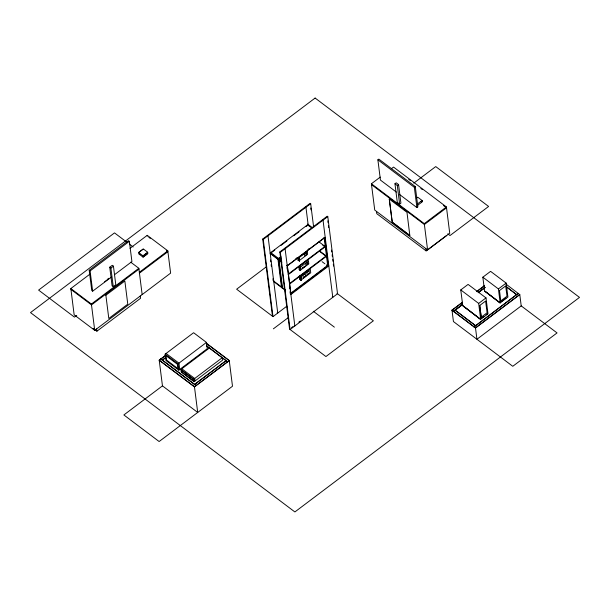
<?xml version="1.0" encoding="UTF-8"?>
<svg xmlns="http://www.w3.org/2000/svg" width="610" height="610" viewBox="0 0 610 610"><rect width="100%" height="100%" fill="white"/><g stroke="black" fill="none" stroke-linecap="round" stroke-linejoin="round"><path stroke-width="0.91" d="M111.531 276.955L92.651 291.183L91.767 290.52L89.212 270.253L128.474 240.66L129.358 241.324L131.92 261.591L114.55 274.675M92.651 291.183L90.089 270.924L129.358 241.324M130.014 248.316L147.239 235.33L167.803 250.832L170.617 273.127L94.718 330.346L74.153 314.836L70.836 288.538L89.655 274.347M109.739 267.21L112.27 265.297L113.445 266.189L115.793 284.771L113.262 286.677L112.087 285.785L109.739 267.21L110.913 268.095L113.262 286.677M110.913 268.095L113.445 266.189M138.569 252.517L143.312 248.941L147.681 252.235L147.849 253.592L143.106 257.168L138.737 253.874L138.569 252.517L142.938 255.811L143.106 257.168M138.767 252.479L143.098 249.162M108.016 278.739L108.588 278.305M104.653 281.774L108.717 278.709M142.938 255.811L147.681 252.235M143.449 255.956C151.364 249.17 145.317 256.688 143.48 255.979M94.718 330.346L91.393 304.039L138.836 268.286L130.753 262.193M76.723 315.408L74.443 317.124L38.605 290.101L114.505 232.89L127.2 242.46M138.943 269.14L91.5 304.901L70.943 289.399M105.82 295.27L124.852 281.012L127.78 304.169L108.801 318.473L105.881 295.316M139.339 272.289L167.803 250.832M139.446 273.143L167.91 251.694L166.5 250.626M93.147 328.363L96.906 331.2L140.544 298.305L140.254 296.018M272.472 316.232L262.719 239.051L310.154 203.29L310.681 203.694L313.654 227.225M286.852 306.19L272.998 316.636L263.245 239.448L310.681 203.694M396.393 192.104L380.434 180.08L377.88 159.812L378.825 159.096L415.296 186.599L417.858 206.859L416.912 207.575L399.436 194.399M308.103 224.419L270.161 253.028L281.789 261.797M270.985 252.967L274.774 250.108M280.852 245.533L286.921 240.95M293.753 235.803L299.068 231.8M305.892 226.653L307.409 225.509M279.815 251.945L327.25 216.184L327.784 216.581L337.528 293.768L290.093 329.522L280.341 252.342L279.815 251.945L289.567 329.125L325.931 356.545L373.366 320.791L337.002 293.364M280.341 252.342L327.784 216.581M391.33 168.749L393.541 167.087L446.421 206.95L449.738 233.256L427.602 249.94L374.731 210.069L371.406 183.77L380.259 177.098M265.998 267.073L236.634 289.209L272.998 316.636M280.951 256.581L277.916 258.876L281.523 287.462L282.094 287.028M280.722 257.557L278.442 259.273L282.056 287.859M281.248 257.954L278.968 259.669L282.582 288.255M165.135 354.181L193.599 332.724L206.462 342.431L207.255 348.714L178.791 370.171L165.928 360.472L165.135 354.181L177.998 363.88L178.791 370.171M159.21 360.144L194.46 386.725L197.709 412.451L162.458 385.871L159.21 360.144L165.31 355.546M165.325 355.721L159.233 360.319L194.483 386.9L229.268 360.67L206.767 343.704M394.952 183.762L396.218 182.809L398.566 184.578L400.915 203.16L399.649 204.114L397.301 202.345L394.952 183.762L397.301 185.531L399.649 204.114M286.723 265.518L287.295 265.091L290.909 293.677M295.835 258.655L297.352 257.512M307.974 249.498L309.499 248.354M286.791 266.036L324.741 237.427M165.272 357.788L162.283 360.236L165.295 357.963M287.257 265.914L325.206 237.313M304.542 254.187L306.403 252.784L304.542 254.187L304.756 255.857L306.609 254.462L306.373 252.761M298.031 260.18L299.479 260.889L298.031 260.18L297.733 257.786M397.301 185.531L398.566 184.578M274.34 281.179L273.768 281.614L285.404 290.383M288.172 274.142L324.985 246.394L319.015 241.888M298.831 266.517L300.28 267.226L300.433 270.611L299.236 269.712L298.831 266.517L300.029 267.416L300.433 270.611M288.24 274.652L325.046 246.905L324.985 246.394M389.287 199.058L392.276 222.17L409.836 235.506L392.207 222.215L389.287 199.058L406.969 212.303L409.836 235.506M300.532 267.035L308.462 261.057L307.265 260.157L299.342 266.135L300.532 267.035L300.882 269.826L308.812 263.856L308.462 261.057M413.801 183.122L435.738 166.583L488.61 206.454L450.028 235.536L447.763 233.828M299.236 269.712L300.684 270.421M307.814 263.993L305.93 265.373L305.717 263.695L307.6 262.315L307.783 263.97M177.35 364.246L166.027 355.706L166.583 360.106L177.937 368.623L177.38 364.223M177.998 363.88L206.462 342.431M416.912 207.575L414.35 187.316L415.296 186.599M289.376 283.665L326.19 255.918L319.472 250.855M289.437 284.184L326.251 256.436L326.19 255.918M300.905 276.338L301.149 280.447L300.905 276.338L299.708 275.438M301.157 276.147L310.292 269.262L310.734 272.777L301.599 279.662L301.157 276.147L299.96 275.247M306.769 272.639L309.14 270.901L309.407 273.013L307.066 274.774L306.799 272.662M301.149 280.447L299.952 279.548L300.006 277.786M194.071 381.692L193.759 379.199L222.215 357.75L222.528 360.236L194.071 381.692L181.2 371.986L180.888 369.5L209.352 348.043M305.549 275.918L303.185 277.657L302.918 275.545L305.252 273.783L305.518 275.895M162.458 385.871L123.876 414.952L159.126 441.533L232.494 386.229L229.246 360.502L206.744 343.537M416.333 198.158L417.675 197.144L422.082 200.469L422.25 201.826L417.545 205.372M291.031 293.021L328.218 264.984M290.337 294.104L328.287 265.495L328.813 265.899L290.863 294.5M421.914 200.431L422.097 201.544M417.377 204.014L422.082 200.469M193.027 378.993L181.711 370.453L181.925 372.199L193.248 380.731L193.065 378.97M194.575 384.452L226.196 360.586L194.567 384.422M194.46 386.725L229.246 360.502M273.379 328.836L288.438 317.49M427.602 249.94L424.278 223.641L446.421 206.95M446.528 207.812L424.392 224.495L371.513 184.632M291.595 327.593L292.952 326.571M298.862 322.118L300.379 320.974M376.492 211.403L376.782 213.683L426.131 250.901L446.367 235.643M460.763 289.925L478.667 303.422L480.68 319.35L462.776 305.846L460.763 289.925L468.091 284.405L485.995 297.901L488.008 313.822L480.543 319.327L463.28 306.006L480.543 319.327M482.838 277.192L498.408 288.934L500.169 302.895L484.607 291.153L482.838 277.192L490.585 271.351L506.155 283.093L507.924 297.055L500.086 302.903L485.072 291.275L500.086 302.903M521.214 305.9L476.936 339.274L475.495 327.844L519.766 294.47L521.214 305.9L557.052 332.923L512.774 366.297L453.436 321.554L451.995 310.124L462.502 302.202M476.761 291.458L484.264 285.8M462.517 302.377L452.018 310.292L475.518 328.012L519.789 294.638L505.812 283.947M476.776 291.626L484.287 285.968M462.464 304.443L453.482 311.397L462.54 304.573M484.98 287.47L478.225 292.564L484.95 287.531M455.045 310.04L475.625 325.717L455.068 310.208L462.525 304.428M478.24 292.739L485.003 287.645M478.667 303.422L485.995 297.901M498.408 288.934L506.155 283.093M479.727 305.457L485.613 301.065L487.093 312.77L481.237 317.192L479.727 305.457L481.206 317.169M499.468 290.581L505.69 285.93L506.994 296.231L500.795 300.898L499.498 290.604M500.047 302.56L505.995 298.077M481.199 318.458L484.012 316.338M486.124 314.745L487.573 314.028M408.761 179.332L410.271 180.469M420.847 188.444L422.356 189.588M443.508 205.532L445.018 206.668M377.88 159.812L414.35 187.316M420.946 201.506L421.464 201.819M371.406 183.77L424.278 223.641M505.705 286.242L516.739 294.721L505.705 286.273M451.995 310.124L475.495 327.844M305.412 206.866L305.938 207.27L308.202 225.151M322.507 219.76L323.033 220.157L332.785 297.344L332.259 296.94M307.577 224.023L312.335 227.606M308.172 224.938L309.583 225.997M307.539 224.846L311.771 228.041M322.812 245.22L325.046 246.905M320.281 251.93L325.504 255.872M322.08 261.675L324.894 263.802M326.304 264.862L327.715 265.929L324.108 237.343M267.462 235.475L267.988 235.872L277.741 313.06L277.214 312.656M284.557 248.369L285.091 248.766L294.836 325.946L294.31 325.549M262.719 239.051L263.245 239.448M306.548 275.43L303.231 278.023M270.726 252.593L278.48 258.442M279.54 259.242L281.652 260.836M270.222 253.539L277.977 259.387M279.037 260.188L281.858 262.315M273.707 281.096L281.462 286.944M282.514 287.745L285.335 289.872M313.288 311.245L334.379 327.151M148.817 237.29L150.281 238.403M146.507 253.302L147.04 253.707L146.469 254.134M129.434 244.145L133.171 246.966M139.537 253.912L140.064 254.309M206.66 345.862L227.683 361.867L206.676 346.022M89.212 270.253L90.089 270.924M166.08 353.464L178.951 363.171L179.744 369.454M181.841 368.783L194.704 378.49L195.017 380.975M180.888 369.5L193.759 379.199M70.836 288.538L91.393 304.039M425.841 248.613L426.131 250.901M327.844 220.889L328.081 222.772M328.439 225.593L328.676 227.477M331.535 250.069L331.771 251.953M332.13 254.774L332.366 256.658M332.724 259.479L332.961 261.362M333.319 264.191L333.556 266.074M324.764 237.641L328.332 265.884M310.749 208.002L310.986 209.878M299.479 260.889L299.075 257.694L299.228 261.08M299.556 276.406L299.952 279.548M286.959 267.363L287.188 269.208M289.407 286.731L289.636 288.568M290.032 291.664L290.268 293.547M270.55 259.952L270.794 261.827M271.145 264.656L271.389 266.539M272.929 278.77L273.173 280.653M147.239 235.33L147.345 236.184M147.269 253.119L147.33 253.592M138.836 268.286L142.153 294.584M96.616 328.912L96.906 331.2M315.118 98.05L30.5 312.602L294.882 511.95L579.5 297.398L315.118 98.05M307.257 251.526L299.327 257.504L299.678 260.295L307.608 254.324L307.257 251.526M305.076 266.166L302.125 268.392L305.137 266.212M518.302 293.357L474.046 326.907L518.302 293.357M196.039 385.535L160.788 358.954L196.039 385.535"/></g></svg>
